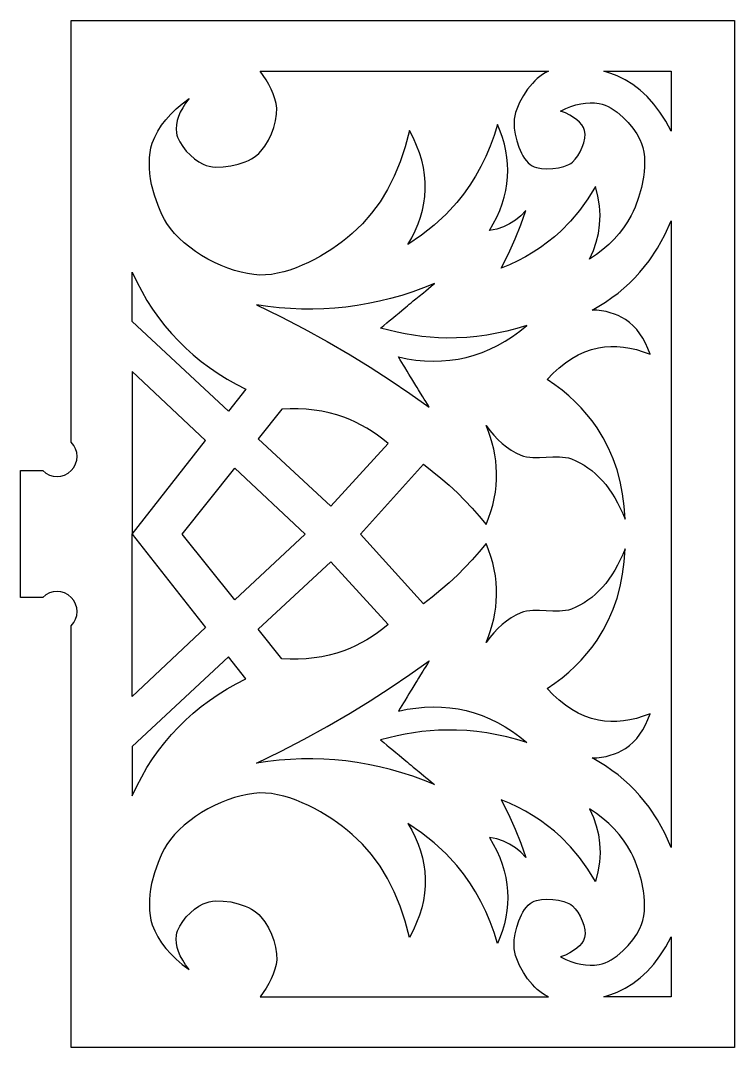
# Model space of a CAD drawing. Header units: millimetres. Extents: x 189 to 581, y 67 to 416.
# Drawn here: x 525.8 to 568.1, y 125 to 185.8 of the extents above; entities that cross this region are included whole.
import ezdxf

# ---------------------------------------------------------------- set-up
doc = ezdxf.new("R2010")
doc.units = ezdxf.units.MM
doc.layers.get('0').update_dxf_attribs({"linetype": 'CONTINUOUS', "true_color": 0xffffff})

msp = doc.modelspace()

# ---------------------------------------------------------------- linework, layer by layer
at = {"linetype": 'CONTINUOUS', "true_color": 0xffffff}
for points in [[(527.115, 151.68), (525.797, 151.68), (525.797, 159.18), (527.115, 159.18), (527.302, 159.027), (527.507, 158.917), (527.73, 158.852), (527.957, 158.832), (528.182, 158.852), (528.405, 158.917), (528.61, 159.027), (528.797, 159.18), (528.95, 159.367), (529.06, 159.575), (529.125, 159.795), (529.147, 160.022), (529.125, 160.25), (529.06, 160.47), (528.95, 160.677), (528.797, 160.865), (528.797, 160.865), (528.797, 185.822), (568.06, 185.822), (568.06, 125.04), (528.797, 125.04), (528.797, 149.997), (528.95, 150.185), (529.06, 150.39), (529.125, 150.612), (529.147, 150.84), (529.125, 151.065), (529.06, 151.287), (528.95, 151.492), (528.797, 151.68), (528.61, 151.832), (528.405, 151.942), (528.182, 152.007), (527.957, 152.03), (527.73, 152.007), (527.507, 151.942), (527.302, 151.832), (527.115, 151.68), (527.115, 151.68), (527.115, 151.68), (527.115, 151.68)], [(557.767, 180.465), (558.075, 180.612), (558.377, 180.732), (558.672, 180.827), (558.96, 180.895), (559.24, 180.937), (559.515, 180.955), (559.782, 180.947), (560.042, 180.912), (560.222, 180.87), (560.402, 180.805), (560.582, 180.725), (560.762, 180.627), (561.115, 180.39), (561.452, 180.105), (561.765, 179.79), (562.042, 179.457), (562.28, 179.117), (562.465, 178.787), (562.565, 178.552), (562.64, 178.3), (562.695, 178.032), (562.727, 177.752), (562.742, 177.462), (562.737, 177.165), (562.715, 176.862), (562.675, 176.557), (562.557, 175.945), (562.387, 175.347), (562.18, 174.785), (562.065, 174.522), (561.942, 174.275), (561.735, 173.907), (561.497, 173.552), (561.232, 173.212), (560.94, 172.885), (560.617, 172.57), (560.267, 172.267), (559.89, 171.98), (559.482, 171.705), (559.707, 172.205), (559.88, 172.712), (560.005, 173.222), (560.08, 173.735), (560.105, 174.295), (560.07, 174.86), (559.98, 175.43), (559.83, 176.002), (559.385, 175.27), (558.892, 174.585), (558.357, 173.95), (557.78, 173.362), (557.397, 173.02), (556.997, 172.697), (556.58, 172.392), (556.147, 172.107), (555.695, 171.842), (555.227, 171.595), (554.742, 171.367), (554.24, 171.157), (554.68, 172.017), (555.077, 172.897), (555.407, 173.727), (555.7, 174.575), (555.405, 174.265), (555.09, 174.002), (554.752, 173.785), (554.395, 173.612), (553.987, 173.477), (553.555, 173.395), (553.785, 173.785), (553.987, 174.177), (554.162, 174.572), (554.312, 174.967), (554.432, 175.365), (554.525, 175.765), (554.592, 176.167), (554.63, 176.57), (554.642, 176.952), (554.627, 177.337), (554.592, 177.722), (554.53, 178.11), (554.445, 178.5), (554.335, 178.89), (554.2, 179.282), (554.04, 179.677), (553.835, 179.022), (553.602, 178.387), (553.34, 177.775), (553.05, 177.187), (552.735, 176.617), (552.39, 176.072), (552.017, 175.55), (551.617, 175.047), (550.985, 174.355), (550.29, 173.712), (549.537, 173.112), (548.727, 172.562), (548.957, 172.967), (549.157, 173.375), (549.33, 173.78), (549.472, 174.187), (549.585, 174.597), (549.67, 175.005), (549.725, 175.415), (549.752, 175.825), (549.75, 176.257), (549.712, 176.69), (549.645, 177.125), (549.545, 177.56), (549.412, 177.995), (549.247, 178.43), (549.05, 178.867), (548.82, 179.305), (548.572, 178.352), (548.272, 177.457), (547.925, 176.612), (547.527, 175.825), (547.077, 175.09), (546.58, 174.412), (546.032, 173.785), (545.435, 173.215), (545.157, 172.982), (544.862, 172.75), (544.552, 172.52), (544.227, 172.297), (543.547, 171.875), (543.195, 171.682), (542.835, 171.5), (542.47, 171.335), (542.105, 171.185), (541.737, 171.055), (541.375, 170.945), (541.012, 170.86), (540.657, 170.8), (540.307, 170.765), (539.967, 170.76), (539.607, 170.785), (539.235, 170.842), (538.85, 170.925), (538.46, 171.035), (538.065, 171.167), (537.67, 171.325), (537.277, 171.505), (536.892, 171.702), (536.517, 171.917), (536.157, 172.152), (535.812, 172.4), (535.49, 172.66), (535.19, 172.932), (534.917, 173.215), (534.675, 173.507), (534.467, 173.805), (534.325, 174.047), (534.187, 174.307), (534.057, 174.582), (533.935, 174.875), (533.725, 175.487), (533.56, 176.127), (533.5, 176.45), (533.457, 176.772), (533.43, 177.092), (533.422, 177.407), (533.432, 177.712), (533.465, 178.007), (533.52, 178.292), (533.597, 178.56), (533.742, 178.922), (533.925, 179.277), (534.142, 179.62), (534.397, 179.955), (534.685, 180.28), (535.012, 180.597), (535.375, 180.902), (535.772, 181.2), (535.57, 180.927), (535.397, 180.662), (535.257, 180.4), (535.15, 180.145), (535.072, 179.897), (535.025, 179.652), (535.01, 179.412), (535.027, 179.18), (535.055, 179.047), (535.095, 178.912), (535.225, 178.635), (535.4, 178.362), (535.612, 178.097), (535.85, 177.852), (536.105, 177.635), (536.362, 177.452), (536.612, 177.317), (536.78, 177.252), (536.962, 177.205), (537.157, 177.172), (537.362, 177.152), (537.797, 177.157), (538.242, 177.215), (538.682, 177.315), (539.097, 177.457), (539.29, 177.542), (539.47, 177.637), (539.635, 177.737), (539.78, 177.845), (539.907, 177.957), (540.03, 178.087), (540.262, 178.387), (540.47, 178.732), (540.647, 179.107), (540.79, 179.497), (540.895, 179.892), (540.952, 180.277), (540.96, 180.64), (540.927, 180.915), (540.857, 181.197), (540.762, 181.482), (540.64, 181.765), (540.495, 182.045), (540.337, 182.317), (540.167, 182.577), (539.99, 182.822), (557.052, 182.822), (556.862, 182.732), (556.687, 182.627), (556.537, 182.517), (556.39, 182.392), (556.242, 182.252), (556.095, 182.097), (555.815, 181.755), (555.562, 181.377), (555.342, 180.98), (555.172, 180.575), (555.107, 180.375), (555.057, 180.175), (555.025, 179.982), (555.01, 179.795), (555.022, 179.46), (555.075, 179.09), (555.167, 178.707), (555.292, 178.327), (555.45, 177.97), (555.54, 177.805), (555.637, 177.655), (555.742, 177.517), (555.852, 177.397), (555.967, 177.3), (556.09, 177.222), (556.205, 177.17), (556.335, 177.127), (556.632, 177.067), (556.96, 177.045), (557.305, 177.055), (557.645, 177.1), (557.967, 177.182), (558.25, 177.295), (558.372, 177.367), (558.477, 177.445), (558.637, 177.61), (558.79, 177.817), (558.93, 178.06), (559.05, 178.322), (559.142, 178.59), (559.2, 178.852), (559.217, 179.097), (559.185, 179.31), (559.115, 179.482), (559.017, 179.647), (558.885, 179.805), (558.725, 179.952), (558.53, 180.092), (558.307, 180.225), (558.052, 180.35), (557.767, 180.465), (557.767, 180.465), (557.767, 180.465)], [(560.332, 182.822), (564.312, 182.822), (564.312, 179.272), (563.99, 179.86), (563.647, 180.397), (563.28, 180.882), (562.892, 181.317), (562.482, 181.702), (562.052, 182.037), (561.597, 182.32), (561.122, 182.552), (560.745, 182.695), (560.332, 182.822), (560.332, 182.822), (560.332, 182.822)], [(559.632, 142.177), (559.917, 142.192), (560.192, 142.225), (560.457, 142.27), (560.71, 142.332), (560.95, 142.41), (561.18, 142.505), (561.4, 142.612), (561.607, 142.737), (561.847, 142.912), (562.07, 143.11), (562.277, 143.33), (562.467, 143.575), (562.642, 143.842), (562.797, 144.135), (562.94, 144.45), (563.062, 144.787), (562.657, 144.64), (562.26, 144.52), (561.867, 144.432), (561.482, 144.37), (561.105, 144.337), (560.732, 144.335), (560.365, 144.36), (560.005, 144.415), (559.597, 144.515), (559.197, 144.652), (558.807, 144.827), (558.425, 145.042), (558.05, 145.295), (557.685, 145.587), (557.327, 145.917), (556.977, 146.287), (557.427, 146.595), (557.855, 146.917), (558.257, 147.255), (558.637, 147.605), (558.995, 147.97), (559.33, 148.35), (559.642, 148.742), (559.93, 149.15), (560.29, 149.732), (560.605, 150.342), (560.877, 150.98), (561.107, 151.642), (561.292, 152.332), (561.432, 153.05), (561.53, 153.792), (561.585, 154.562), (561.445, 154.222), (561.295, 153.9), (561.137, 153.59), (560.975, 153.297), (560.802, 153.02), (560.622, 152.757), (560.437, 152.51), (560.242, 152.28), (560.04, 152.062), (559.83, 151.862), (559.612, 151.677), (559.387, 151.507), (559.155, 151.355), (558.915, 151.215), (558.665, 151.092), (558.41, 150.985), (558.242, 150.932), (558.067, 150.895), (557.697, 150.862), (557.31, 150.865), (556.912, 150.887), (556.515, 150.907), (556.127, 150.907), (555.94, 150.892), (555.757, 150.865), (555.58, 150.82), (555.412, 150.76), (555.122, 150.622), (554.84, 150.46), (554.57, 150.277), (554.307, 150.07), (554.055, 149.84), (553.812, 149.587), (553.58, 149.312), (553.355, 149.015), (553.495, 149.362), (553.617, 149.71), (553.722, 150.057), (553.81, 150.405), (553.877, 150.752), (553.93, 151.1), (553.962, 151.447), (553.98, 151.795), (553.977, 152.18), (553.952, 152.565), (553.907, 152.95), (553.84, 153.335), (553.75, 153.72), (553.64, 154.105), (553.507, 154.492), (553.355, 154.877), (552.95, 154.385), (552.532, 153.907), (552.102, 153.445), (551.655, 152.997), (551.177, 152.55), (550.682, 152.117), (550.172, 151.702), (549.647, 151.305), (545.93, 155.43), (549.647, 159.557), (550.172, 159.16), (550.682, 158.745), (551.177, 158.312), (551.655, 157.865), (552.532, 156.955), (552.95, 156.477), (553.355, 155.985), (553.507, 156.37), (553.64, 156.757), (553.75, 157.142), (553.84, 157.527), (553.907, 157.912), (553.952, 158.297), (553.977, 158.682), (553.98, 159.067), (553.962, 159.415), (553.93, 159.762), (553.877, 160.11), (553.81, 160.457), (553.722, 160.805), (553.617, 161.152), (553.495, 161.5), (553.355, 161.847), (553.58, 161.55), (553.812, 161.275), (554.055, 161.022), (554.307, 160.792), (554.57, 160.585), (554.84, 160.402), (555.122, 160.24), (555.412, 160.102), (555.58, 160.042), (555.757, 159.997), (555.94, 159.97), (556.127, 159.955), (556.515, 159.952), (556.912, 159.975), (557.31, 159.997), (557.697, 160), (558.067, 159.967), (558.242, 159.93), (558.41, 159.877), (558.665, 159.77), (558.915, 159.647), (559.155, 159.507), (559.387, 159.355), (559.612, 159.185), (559.83, 159), (560.04, 158.8), (560.242, 158.585), (560.437, 158.352), (560.622, 158.105), (560.802, 157.842), (560.975, 157.565), (561.137, 157.272), (561.295, 156.965), (561.445, 156.64), (561.585, 156.3), (561.53, 157.07), (561.432, 157.812), (561.292, 158.53), (561.107, 159.22), (560.877, 159.882), (560.605, 160.52), (560.29, 161.13), (559.93, 161.712), (559.642, 162.12), (559.33, 162.512), (558.995, 162.892), (558.637, 163.257), (558.257, 163.607), (557.855, 163.945), (557.427, 164.267), (556.977, 164.575), (557.327, 164.945), (557.685, 165.275), (558.05, 165.567), (558.425, 165.82), (558.807, 166.035), (559.197, 166.21), (559.597, 166.347), (560.005, 166.447), (560.365, 166.502), (560.732, 166.527), (561.105, 166.525), (561.482, 166.492), (561.867, 166.43), (562.26, 166.342), (562.657, 166.222), (563.062, 166.075), (562.94, 166.412), (562.797, 166.727), (562.642, 167.02), (562.467, 167.287), (562.277, 167.532), (562.07, 167.752), (561.847, 167.95), (561.607, 168.125), (561.4, 168.25), (561.18, 168.357), (560.95, 168.452), (560.71, 168.53), (560.457, 168.592), (560.192, 168.637), (559.917, 168.67), (559.632, 168.685), (560.04, 168.917), (560.43, 169.162), (560.807, 169.422), (561.17, 169.695), (561.517, 169.982), (561.847, 170.28), (562.165, 170.595), (562.465, 170.92), (563.017, 171.605), (563.507, 172.345), (563.94, 173.135), (564.312, 173.977), (564.312, 155.43), (564.312, 136.885), (563.94, 137.727), (563.507, 138.517), (563.017, 139.257), (562.465, 139.942), (562.165, 140.267), (561.847, 140.582), (561.517, 140.88), (561.17, 141.167), (560.807, 141.44), (560.43, 141.7), (560.04, 141.945), (559.632, 142.177), (559.632, 142.177), (559.632, 142.177)], [(539.137, 164.007), (538.11, 162.7), (532.4, 168.01), (532.4, 170.93), (532.675, 170.355), (532.97, 169.797), (533.282, 169.26), (533.617, 168.742), (533.97, 168.242), (534.342, 167.762), (534.735, 167.3), (535.145, 166.857), (535.575, 166.435), (536.025, 166.03), (536.495, 165.647), (536.985, 165.28), (537.492, 164.935), (538.022, 164.605), (538.57, 164.297), (539.137, 164.007), (539.137, 164.007), (539.137, 164.007)], [(548.162, 165.915), (548.687, 165.807), (549.207, 165.73), (549.72, 165.682), (550.222, 165.662), (550.72, 165.675), (551.21, 165.715), (551.695, 165.782), (552.17, 165.882), (552.647, 166.012), (553.115, 166.175), (553.577, 166.365), (554.032, 166.587), (554.477, 166.84), (554.917, 167.122), (555.35, 167.435), (555.775, 167.777), (555.18, 167.597), (554.587, 167.44), (553.992, 167.31), (553.397, 167.205), (552.805, 167.122), (552.21, 167.067), (551.615, 167.037), (551.02, 167.032), (550.532, 167.047), (550.042, 167.077), (549.555, 167.125), (549.065, 167.192), (548.575, 167.275), (548.085, 167.372), (547.597, 167.49), (547.107, 167.622), (547.297, 167.78), (547.472, 167.922), (547.627, 168.052), (547.77, 168.17), (548.012, 168.37), (548.207, 168.53), (548.365, 168.66), (548.495, 168.767), (548.605, 168.857), (548.707, 168.942), (548.807, 169.027), (548.92, 169.117), (549.047, 169.225), (549.207, 169.355), (549.402, 169.515), (549.645, 169.715), (549.785, 169.832), (549.942, 169.962), (550.115, 170.105), (550.307, 170.262), (549.66, 170.002), (549.012, 169.767), (548.36, 169.557), (547.705, 169.37), (547.047, 169.207), (546.385, 169.07), (545.722, 168.955), (545.055, 168.865), (544.405, 168.8), (543.752, 168.76), (543.095, 168.74), (542.437, 168.745), (541.775, 168.772), (541.112, 168.822), (540.445, 168.895), (539.775, 168.99), (541.187, 168.302), (542.58, 167.582), (543.952, 166.827), (545.305, 166.037), (546.502, 165.302), (547.682, 164.54), (548.847, 163.75), (549.995, 162.932), (549.885, 163.11), (549.787, 163.272), (549.697, 163.417), (549.615, 163.55), (549.477, 163.775), (549.365, 163.957), (549.275, 164.105), (549.202, 164.225), (549.137, 164.327), (549.08, 164.422), (549.022, 164.517), (548.957, 164.62), (548.882, 164.742), (548.792, 164.887), (548.68, 165.07), (548.542, 165.297), (548.46, 165.427), (548.37, 165.575), (548.27, 165.737), (548.162, 165.915), (548.162, 165.915), (548.162, 165.915)], [(532.399, 155.43), (536.747, 160.965), (532.399, 165.046), (532.399, 155.43), (532.399, 155.43), (532.399, 155.43)], [(541.27, 162.812), (539.872, 161.065), (544.157, 157.08), (547.557, 160.79), (547.25, 161.04), (546.937, 161.275), (546.62, 161.492), (546.295, 161.695), (545.965, 161.88), (545.63, 162.05), (545.29, 162.202), (544.942, 162.337), (544.512, 162.482), (544.075, 162.602), (543.627, 162.697), (543.172, 162.77), (542.71, 162.815), (542.237, 162.84), (541.757, 162.837), (541.27, 162.812), (541.27, 162.812), (541.27, 162.812)], [(538.486, 151.528), (535.365, 155.43), (538.486, 159.332), (542.644, 155.43), (538.486, 151.528), (538.486, 151.528), (538.486, 151.528)], [(532.399, 155.43), (536.747, 149.895), (532.399, 145.814), (532.399, 155.43), (532.399, 155.43), (532.399, 155.43)], [(541.27, 148.05), (539.872, 149.797), (544.157, 153.782), (547.557, 150.072), (547.25, 149.822), (546.937, 149.587), (546.62, 149.37), (546.295, 149.167), (545.965, 148.982), (545.63, 148.812), (545.29, 148.66), (544.942, 148.522), (544.512, 148.38), (544.075, 148.26), (543.627, 148.165), (543.172, 148.092), (542.71, 148.045), (542.237, 148.022), (541.757, 148.025), (541.27, 148.05), (541.27, 148.05), (541.27, 148.05)], [(539.137, 146.855), (538.11, 148.16), (532.4, 142.852), (532.4, 139.932), (532.675, 140.507), (532.97, 141.065), (533.282, 141.602), (533.617, 142.12), (533.97, 142.62), (534.342, 143.1), (534.735, 143.562), (535.145, 144.005), (535.575, 144.427), (536.025, 144.832), (536.495, 145.215), (536.985, 145.582), (537.492, 145.927), (538.022, 146.257), (538.57, 146.565), (539.137, 146.855), (539.137, 146.855), (539.137, 146.855)], [(548.162, 144.947), (548.687, 145.055), (549.207, 145.132), (549.72, 145.18), (550.222, 145.2), (550.72, 145.187), (551.21, 145.147), (551.695, 145.08), (552.17, 144.98), (552.647, 144.847), (553.115, 144.687), (553.577, 144.495), (554.032, 144.275), (554.477, 144.022), (554.917, 143.74), (555.35, 143.427), (555.775, 143.085), (555.18, 143.265), (554.587, 143.42), (553.992, 143.552), (553.397, 143.657), (552.805, 143.737), (552.21, 143.792), (551.615, 143.825), (551.02, 143.83), (550.532, 143.815), (550.042, 143.785), (549.555, 143.737), (549.065, 143.67), (548.575, 143.587), (548.085, 143.49), (547.597, 143.372), (547.107, 143.24), (547.297, 143.082), (547.472, 142.94), (547.627, 142.81), (547.77, 142.692), (548.012, 142.492), (548.207, 142.332), (548.365, 142.202), (548.495, 142.095), (548.605, 142.002), (548.707, 141.92), (548.807, 141.835), (548.92, 141.745), (549.047, 141.637), (549.207, 141.505), (549.402, 141.345), (549.645, 141.145), (549.785, 141.027), (549.942, 140.897), (550.115, 140.755), (550.307, 140.597), (549.66, 140.857), (549.012, 141.092), (548.36, 141.302), (547.705, 141.49), (547.047, 141.652), (546.385, 141.792), (545.722, 141.907), (545.055, 141.997), (544.405, 142.062), (543.752, 142.102), (543.095, 142.122), (542.437, 142.117), (541.775, 142.09), (541.112, 142.04), (540.445, 141.967), (539.775, 141.872), (541.187, 142.56), (542.58, 143.282), (543.952, 144.035), (545.305, 144.825), (546.502, 145.56), (547.682, 146.322), (548.847, 147.112), (549.995, 147.93), (549.885, 147.752), (549.787, 147.59), (549.697, 147.445), (549.615, 147.312), (549.477, 147.087), (549.365, 146.905), (549.275, 146.757), (549.202, 146.637), (549.137, 146.535), (549.08, 146.44), (549.022, 146.345), (548.957, 146.242), (548.882, 146.12), (548.792, 145.972), (548.68, 145.79), (548.542, 145.565), (548.46, 145.432), (548.37, 145.287), (548.27, 145.125), (548.162, 144.947), (548.162, 144.947), (548.162, 144.947)], [(557.767, 130.397), (558.075, 130.25), (558.377, 130.13), (558.672, 130.035), (558.96, 129.967), (559.24, 129.922), (559.515, 129.907), (559.782, 129.915), (560.042, 129.95), (560.222, 129.992), (560.402, 130.057), (560.582, 130.137), (560.762, 130.235), (561.115, 130.472), (561.452, 130.757), (561.765, 131.072), (562.042, 131.405), (562.28, 131.745), (562.465, 132.075), (562.565, 132.31), (562.64, 132.562), (562.695, 132.83), (562.727, 133.11), (562.742, 133.4), (562.737, 133.697), (562.715, 134), (562.675, 134.305), (562.557, 134.917), (562.387, 135.512), (562.18, 136.075), (562.065, 136.337), (561.942, 136.585), (561.735, 136.952), (561.497, 137.307), (561.232, 137.65), (560.94, 137.977), (560.617, 138.292), (560.267, 138.595), (559.89, 138.882), (559.482, 139.157), (559.707, 138.657), (559.88, 138.15), (560.005, 137.64), (560.08, 137.127), (560.105, 136.567), (560.07, 136.002), (559.98, 135.432), (559.83, 134.857), (559.385, 135.59), (558.892, 136.275), (558.357, 136.912), (557.78, 137.5), (557.397, 137.842), (556.997, 138.165), (556.58, 138.47), (556.147, 138.755), (555.695, 139.02), (555.227, 139.267), (554.742, 139.495), (554.24, 139.705), (554.68, 138.845), (555.077, 137.965), (555.407, 137.135), (555.7, 136.287), (555.405, 136.597), (555.09, 136.86), (554.752, 137.077), (554.395, 137.25), (553.987, 137.385), (553.555, 137.467), (553.785, 137.077), (553.987, 136.685), (554.162, 136.29), (554.312, 135.895), (554.432, 135.497), (554.525, 135.097), (554.592, 134.695), (554.63, 134.292), (554.642, 133.91), (554.627, 133.525), (554.592, 133.14), (554.53, 132.752), (554.445, 132.362), (554.335, 131.972), (554.2, 131.58), (554.04, 131.185), (553.835, 131.84), (553.602, 132.475), (553.34, 133.087), (553.05, 133.677), (552.735, 134.245), (552.39, 134.79), (552.017, 135.312), (551.617, 135.815), (550.985, 136.505), (550.29, 137.15), (549.537, 137.747), (548.727, 138.3), (548.957, 137.895), (549.157, 137.487), (549.33, 137.08), (549.472, 136.672), (549.585, 136.265), (549.67, 135.855), (549.725, 135.447), (549.752, 135.037), (549.75, 134.605), (549.712, 134.172), (549.645, 133.737), (549.545, 133.302), (549.412, 132.867), (549.247, 132.432), (549.05, 131.995), (548.82, 131.557), (548.572, 132.51), (548.272, 133.407), (547.925, 134.25), (547.527, 135.037), (547.077, 135.772), (546.58, 136.452), (546.032, 137.077), (545.435, 137.647), (545.157, 137.88), (544.862, 138.112), (544.552, 138.342), (544.227, 138.565), (543.547, 138.987), (543.195, 139.18), (542.835, 139.362), (542.47, 139.527), (542.105, 139.677), (541.737, 139.807), (541.375, 139.917), (541.012, 140.002), (540.657, 140.062), (540.307, 140.097), (539.967, 140.102), (539.607, 140.077), (539.235, 140.02), (538.85, 139.937), (538.46, 139.827), (538.065, 139.695), (537.67, 139.537), (537.277, 139.357), (536.892, 139.16), (536.517, 138.945), (536.157, 138.71), (535.812, 138.462), (535.49, 138.202), (535.19, 137.93), (534.917, 137.647), (534.675, 137.355), (534.467, 137.057), (534.325, 136.815), (534.187, 136.555), (534.057, 136.28), (533.935, 135.987), (533.725, 135.375), (533.56, 134.737), (533.5, 134.412), (533.457, 134.09), (533.43, 133.77), (533.422, 133.455), (533.432, 133.15), (533.465, 132.855), (533.52, 132.57), (533.597, 132.302), (533.742, 131.94), (533.925, 131.587), (534.142, 131.242), (534.397, 130.907), (534.685, 130.582), (535.012, 130.267), (535.375, 129.96), (535.772, 129.662), (535.57, 129.935), (535.397, 130.2), (535.257, 130.462), (535.15, 130.717), (535.072, 130.965), (535.025, 131.21), (535.01, 131.45), (535.027, 131.682), (535.055, 131.815), (535.095, 131.95), (535.225, 132.227), (535.4, 132.5), (535.612, 132.765), (535.85, 133.01), (536.105, 133.227), (536.362, 133.41), (536.612, 133.545), (536.78, 133.61), (536.962, 133.657), (537.157, 133.69), (537.362, 133.71), (537.797, 133.705), (538.242, 133.65), (538.682, 133.547), (539.097, 133.405), (539.29, 133.32), (539.47, 133.225), (539.635, 133.125), (539.78, 133.017), (539.907, 132.905), (540.03, 132.775), (540.262, 132.475), (540.47, 132.13), (540.647, 131.755), (540.79, 131.365), (540.895, 130.97), (540.952, 130.585), (540.96, 130.222), (540.927, 129.947), (540.857, 129.665), (540.762, 129.38), (540.64, 129.097), (540.495, 128.817), (540.337, 128.545), (540.167, 128.285), (539.99, 128.04), (557.052, 128.04), (556.862, 128.13), (556.687, 128.235), (556.537, 128.345), (556.39, 128.47), (556.242, 128.61), (556.095, 128.765), (555.815, 129.107), (555.562, 129.485), (555.342, 129.882), (555.172, 130.287), (555.107, 130.487), (555.057, 130.687), (555.025, 130.88), (555.01, 131.067), (555.022, 131.402), (555.075, 131.772), (555.167, 132.155), (555.292, 132.535), (555.45, 132.892), (555.54, 133.057), (555.637, 133.207), (555.742, 133.345), (555.852, 133.465), (555.967, 133.562), (556.09, 133.64), (556.205, 133.692), (556.335, 133.735), (556.632, 133.792), (556.96, 133.817), (557.305, 133.805), (557.645, 133.76), (557.967, 133.68), (558.25, 133.565), (558.372, 133.495), (558.477, 133.417), (558.637, 133.252), (558.79, 133.045), (558.93, 132.802), (559.05, 132.542), (559.142, 132.272), (559.2, 132.01), (559.217, 131.765), (559.185, 131.552), (559.115, 131.38), (559.017, 131.215), (558.885, 131.057), (558.725, 130.91), (558.53, 130.77), (558.307, 130.637), (558.052, 130.512), (557.767, 130.397), (557.767, 130.397), (557.767, 130.397)], [(564.312, 131.59), (564.312, 128.04), (560.332, 128.04), (560.745, 128.165), (561.122, 128.31), (561.597, 128.542), (562.052, 128.825), (562.482, 129.157), (562.892, 129.542), (563.28, 129.977), (563.647, 130.465), (563.99, 131.002), (564.312, 131.59), (564.312, 131.59), (564.312, 131.59)]]:
    msp.add_lwpolyline(points, dxfattribs=at)

doc.saveas('drawing.dxf')
